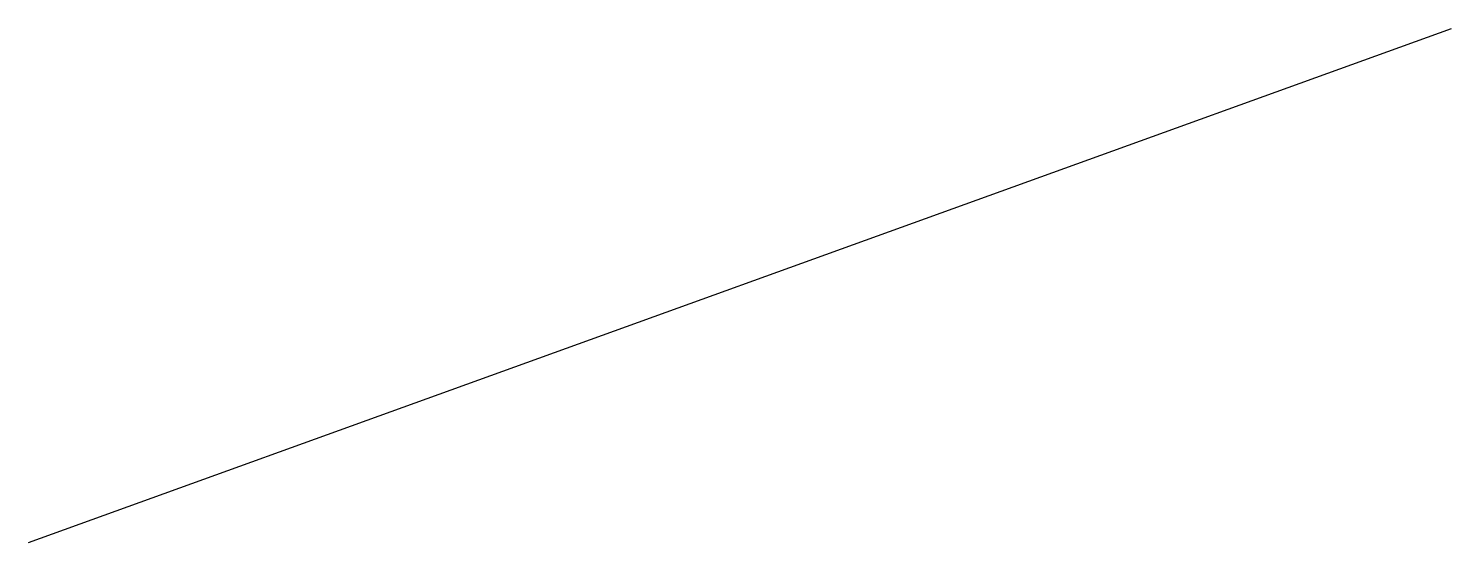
# Model space of a CAD drawing. Extents: x 218 to 424, y 281 to 355.
import ezdxf

# ---------------------------------------------------------------- set-up
doc = ezdxf.new("R2010")
doc.units = 0
doc.layers.get('0').update_dxf_attribs({"linetype": 'CONTINUOUS'})

msp = doc.modelspace()

# ---------------------------------------------------------------- linework, layer by layer
msp.add_lwpolyline([(218.12, 281.08), (423.89, 355.43)])

doc.saveas('drawing.dxf')
